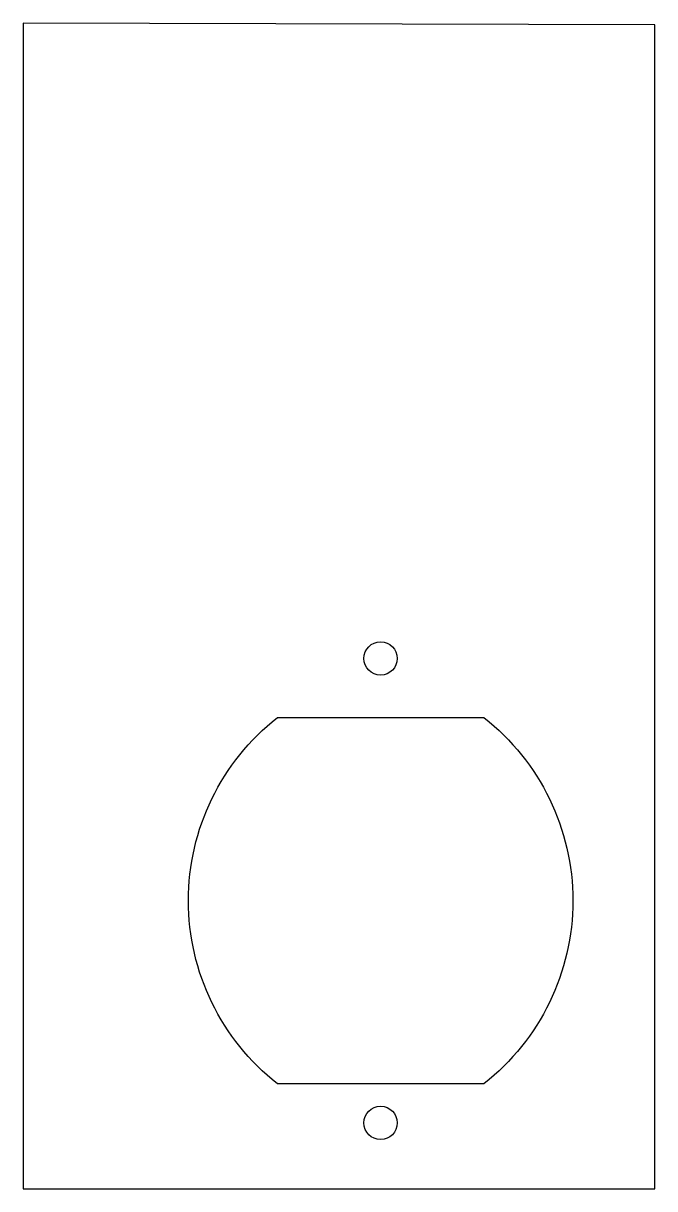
# Model space of a CAD drawing. Header units: millimetres. Extents: x 0 to 37.9, y 0 to 70.
import ezdxf

# ---------------------------------------------------------------- set-up
doc = ezdxf.new("R2010")
doc.units = ezdxf.units.MM

msp = doc.modelspace()

# ---------------------------------------------------------------- linework, layer by layer
msp.add_lwpolyline([(0, 0), (37.9, 0), (37.9, 69.9), (0, 70)], close=True)
msp.add_lwpolyline([(15.25, 6.3, -0.485431), (15.25, 28.3), (27.65, 28.3, -0.485431), (27.65, 6.3)], format="xyb", close=True)
for centre in [(21.45, 31.85), (21.45, 3.95)]:
    msp.add_circle(centre, 1)

doc.saveas('drawing.dxf')
